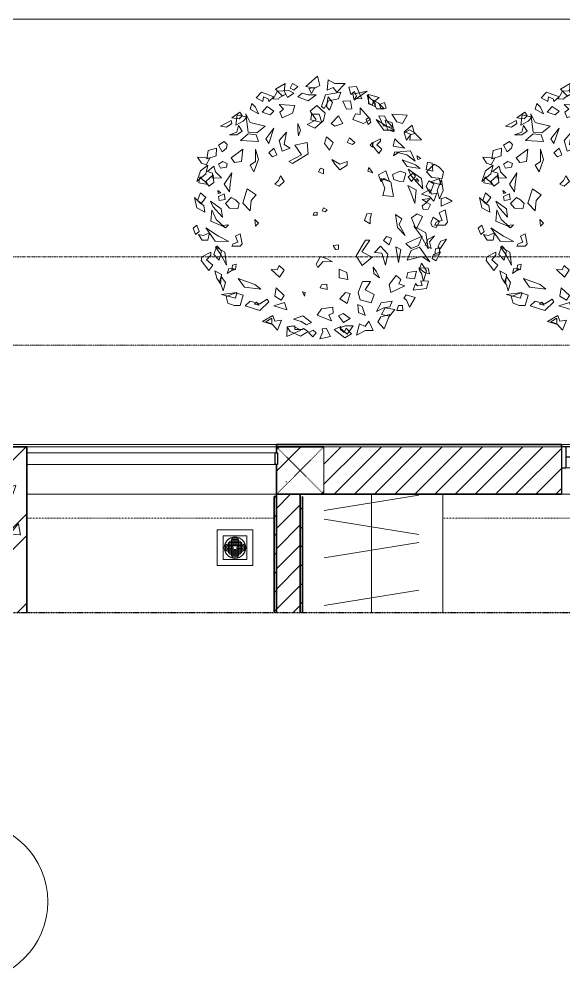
# Model space of a CAD drawing. Header units: millimetres. Extents: x 46079 to 131409, y 40831 to 60403.
# Drawn here: x 120411 to 122703, y 42284 to 46337 of the extents above; entities that cross this region are included whole.
import ezdxf

# ---------------------------------------------------------------- set-up
doc = ezdxf.new("R2010")
doc.units = ezdxf.units.MM
for name, pattern in [('Alignement de la ligne', [6.35, 3.175, -3.175]), ('Dash', [6, 3, -3]), ('Dash - Tight', [4.5, 3, -1.5]), ('Dash Dot 3_16_', [7.9375, 4.7625, -1.5875, 0, -1.5875]), ('Grid Line', [22.225, 12.7, -3.175, 3.175, -3.175]), ('Hidden', [7.14375, 4.7625, -2.38125])]:
    doc.linetypes.add(name, pattern=pattern)
for name, color, linetype, lineweight in [('0-2', 10, 'Continuous', 5), ('A-DETL-GENF-2', 92, 'Dash - Tight', 18), ('A-DETL-GENF-3', 92, 'Hidden', 25), ('A-FLOR-1', 250, 'Continuous', 18), ('A-FLOR-HRAL-1', 250, 'Continuous', 18), ('A-FLOR-HRAL-2', 10, 'Continuous', 25), ('A-GLAZ', 151, 'Continuous', 18), ('A-GLAZ-1', 151, 'Continuous', 25), ('A-WALL', 113, 'Continuous', 18), ('A-WALL-1', 113, 'Continuous', 35), ('A-WALL-2', 7, 'Continuous', 35), ('A-WALL-3', 250, 'Continuous', 18), ('A-WALL-PATT-1', 111, 'Continuous', 18), ('A-WALL-PATT-2', 9, 'Continuous', 18), ('A-WALL-PATT-3', 250, 'Continuous', 18), ('G-ANNO-SYMB-1', 111, 'Dash Dot 3_16_', 18), ('G-IMPT', 8, 'Continuous', 18), ('G-IMPT-3', 9, 'Alignement de la ligne', 18), ('I-FURN', 30, 'Continuous', 18), ('I-FURN-1', 250, 'Continuous', 18), ('I-FURN-2', 253, 'Continuous', 18), ('I-WALL-2', 7, 'Continuous', 35), ('L-PLNT-1', 253, 'Continuous', 18), ('M-EQPM', 50, 'Continuous', 18), ('M-EQPM-1', 250, 'Continuous', 18), ('M-EQPM-2', 9, 'Alignement de la ligne', 18), ('S-COLS', 52, 'Continuous', 18), ('S-COLS-1', 9, 'Continuous', 18), ('S-COLS-2', 7, 'Continuous', 35), ('S-COLS-3', 52, 'Dash', 18), ('S-COLS-4', 52, 'Continuous', 35), ('S-COLS-HDLN', 52, 'Dash', 18), ('S-GRID-1', 1, 'Grid Line', 9), ('S-GRID-IDEN', 1, 'Continuous', 9)]:
    doc.layers.add(name, color=color, linetype=linetype, lineweight=lineweight)
pattern_1 = [(45, (0, 0), (-39.774756, 39.774756), [])]
pattern_2 = [(50, (59240.8, 0), (546.5526, -47.8174), [57.15, -628.65]), (355, (59240.8, 0), (-105.7283, 573.17), [45.72, -502.92]), (100.451, (59286.33, -4), (440.8275, 525.35), [48.57, -534.27]), (46.184, (59240.8, 152.4), (813.2367, -126.1284), [85.725, -942.975]), (96.636, (59308.55, 141.9), (712.207, 742.283), [72.855, -801.405]), (351.184, (59240.8, 152.4), (712.215, 742.276), [68.58, -754.38]), (21, (59317, 114.3), (454.8433, -306.796), [57.15, -628.65]), (326, (59317, 114.3), (185.4063, 552.5638), [45.72, -502.92]), (71.451, (59354.9, 88.73), (640.2512, 245.764), [48.57, -534.27]), (37.5, (59240.78, 0), (9.26637, 253.66504), [5.029, -491.795, 5.029, -505.511, -504.825]), (37.5, (59240.78, 0), (9.26637, 253.66504), [-1007.364, 5.029, -499.796]), (7.5, (59240.78, 0), (200.4594, 300.5414), [5.029, -286.055, 5.029, -480.365, -192.405]), (7.5, (59240.78, 0), (200.4594, 300.5414), [-776.478, 5.029, -187.376]), (327.5, (59070.85, 0), (406.77284, -17.18643), [5.029, -185.471, 5.029, -589.331, -788.67]), (327.5, (59070.85, 0), (406.77284, -17.18643), [-784.86, 5.029, -783.641]), (317.5, (58994.65, 0), (444.388, 76.2803), [5.029, -242.621, 5.029, -389.687, -560.07]), (317.5, (58994.65, 0), (444.388, 76.2803), [-642.366, 5.029, -555.041]), (45, (59240.78, 0), (-188.5854, 188.5854), []), (45, (59240.78, 285.75), (-188.5854, 188.5854), [])]

# ---------------------------------------------------------------- blocks, each defined once
blk = doc.blocks.new('NCV_TKTC_KET CAU_rvt-3-TKCS_BỂ NƯỚC NGẦM - MẶT BẰNG NẮP BỂ')
at = {"layer": 'S-COLS-1'}
h = blk.add_hatch(dxfattribs=at)
h.set_pattern_fill('FP_2', color=256, style=0, pattern_type=2)
h.set_pattern_definition([(50, (0, 0), (546.5526, -47.8174), [57.15, -628.65]), (355, (0, 0), (-105.7283, 573.17), [45.72, -502.92]), (100.451, (45.55, -4), (440.8275, 525.35), [48.57, -534.27]), (46.184, (0, 152.4), (813.2367, -126.1284), [85.725, -942.975]), (96.636, (67.8, 141.9), (712.207, 742.283), [72.855, -801.405]), (351.184, (0, 152.4), (712.215, 742.276), [68.58, -754.38]), (21, (76.2, 114.3), (454.8433, -306.796), [57.15, -628.65]), (326, (76.2, 114.3), (185.4063, 552.5638), [45.72, -502.92]), (71.451, (114.1, 88.73), (640.2512, 245.764), [48.57, -534.27]), (37.5, (0, 0), (9.26637, 253.66504), [25.146, -471.678, 25.146, -485.394, -504.825]), (37.5, (0, 0), (9.26637, 253.66504), [-1007.364, 25.146, -479.679]), (7.5, (0, 0), (200.4594, 300.5414), [25.146, -265.938, 25.146, -460.248, -192.405]), (7.5, (0, 0), (200.4594, 300.5414), [-776.478, 25.146, -167.259]), (327.5, (-169.93, 0), (406.77284, -17.18643), [25.146, -165.354, 25.146, -569.214, -788.67]), (327.5, (-169.93, 0), (406.77284, -17.18643), [-784.86, 25.146, -763.524]), (317.5, (-246.13, 0), (444.388, 76.2803), [25.146, -222.504, 25.146, -369.57, -560.07]), (317.5, (-246.13, 0), (444.388, 76.2803), [-642.366, 25.146, -534.924])])
h.paths.add_polyline_path([(61132.6, 43836.9), (61202.6, 43836.9), (61202.6, 44536.9), (60702.6, 44536.9), (60702.6, 43836.9), (61122.6, 43836.9)])
h.paths.add_polyline_path([(61122.6, 44462), (61122.6, 44512), (61132.6, 44512), (61132.6, 44462)])
h = blk.add_hatch(dxfattribs=at)
h.set_pattern_fill('FP_3', color=256, style=0, pattern_type=2)
h.set_pattern_definition([(45, (0, 0), (-188.5854, 188.5854), []), (45, (0, 285.75), (-188.5854, 188.5854), [])])
h.paths.add_polyline_path([(61132.6, 43836.9), (61202.6, 43836.9), (61202.6, 44536.9), (60702.6, 44536.9), (60702.6, 43836.9), (61122.6, 43836.9)])
h.paths.add_polyline_path([(61122.6, 44462), (61122.6, 44512), (61132.6, 44512), (61132.6, 44462)])
at = {"layer": 'S-COLS-2'}
for p, q in [((61202.6, 44536.9), (60702.6, 44536.9)), ((61202.6, 43836.9), (61202.6, 44536.9))]:
    blk.add_line(p, q, dxfattribs=at)
blk = doc.blocks.new('TU DO LV A - TU DO LV A-V21-TKCS_BỂ NƯỚC NGẦM - MẶT BẰNG NẮP BỂ')
at = {"layer": 'I-FURN'}
for p, q in [((0, 0), (500, 0)), ((0, -500), (0, 0)), ((4.3, -101), (68.9, -499)), ((169, -101), (104.4, -499)), ((202.5, -101), (267.1, -499)), ((404.3, -101), (468.9, -499)), ((0, -300), (500, -300))]:
    blk.add_line(p, q, dxfattribs=at)
at = {"layer": 'I-FURN-2'}
for p, q in [((0, 0), (500, 0)), ((0, -500), (0, 0))]:
    blk.add_line(p, q, dxfattribs=at)
blk = doc.blocks.new('THU NUOC - THU NUOC-461820-TKCS_BỂ NƯỚC NGẦM - MẶT BẰNG NẮP BỂ')
at = {"layer": 'M-EQPM-1'}
for p, q in [((-66.3, 70.6), (-66.3, -79.4)), ((83.7, 70.6), (-66.3, 70.6)), ((58.7, 45.6), (-41.3, 45.6)), ((-41.3, 45.6), (-41.3, -54.4)), ((58.7, -54.4), (58.7, 45.6)), ((83.7, -79.4), (83.7, 70.6)), ((-23.3, 10.8), (40.9, 10.8)), ((40.9, 4.8), (-23.3, 4.8)), ((-11, 23.3), (28.5, 23.3)), ((28.5, 17.3), (-11, 17.3)), ((-1.1, 35.6), (18.5, 35.6)), ((18.5, 29.6), (-1.1, 29.6)), ((-23.3, -1.2), (0.7, -1.2)), ((0.7, -7.2), (-23.3, -7.2)), ((-23.3, -13.6), (40.9, -13.6)), ((40.9, -19.6), (-23.3, -19.6)), ((-11, -26.1), (28.5, -26.1)), ((28.5, -32.1), (-11, -32.1)), ((-1.1, -38.5), (18.5, -38.5)), ((0.7, -1.2), (0.7, -7.2)), ((16.7, -1.2), (40.9, -1.2)), ((16.7, -7.2), (16.7, -1.2)), ((40.9, -7.2), (16.7, -7.2)), ((-66.3, -79.4), (83.7, -79.4)), ((-41.3, -54.4), (58.7, -54.4)), ((18.5, -44.5), (-1.1, -44.5))]:
    blk.add_line(p, q, dxfattribs=at)
for centre, radius, start, end in [((8.7, -4.4), 45, 0, 180), ((8.7, -4.4), 45, 0, 180), ((-23.3, 7.8), 3, 90, 270), ((-11, 20.3), 3, 90, 270), ((-1.1, 32.6), 3, 90, 270), ((18.5, 32.6), 3, 270, 90), ((28.5, 20.3), 3, 270, 90), ((40.9, 7.8), 3, 270, 90), ((8.7, -4.4), 45, 180, 360), ((8.7, -4.4), 45, 180, 360), ((-23.3, -4.2), 3, 90, 270), ((-23.3, -16.6), 3, 90, 270), ((-11, -29.1), 3, 90, 270), ((-1.1, -41.5), 3, 90, 270), ((18.5, -41.5), 3, 270, 90), ((28.5, -29.1), 3, 270, 90), ((40.9, -4.2), 3, 270, 90), ((40.9, -16.6), 3, 270, 90)]:
    blk.add_arc(centre, radius, start, end, dxfattribs=at)
blk = doc.blocks.new('Railing - 50 x 10mm-457210-TKCS_BỂ NƯỚC NGẦM - MẶT BẰNG NẮP BỂ')
at = {"layer": 'A-FLOR-HRAL-2'}
for p, q in [((25, 5), (-25, 5)), ((-25, 5), (-25, -5)), ((25, -5), (25, 5)), ((-25, -5), (25, -5))]:
    blk.add_line(p, q, dxfattribs=at)
blk = doc.blocks.new('Railing - Railing-1033686-TKCS_BỂ NƯỚC NGẦM - MẶT BẰNG NẮP BỂ')
at = {"layer": 'A-FLOR-HRAL-1'}
for p, q in [((39339.1, 35251.3), (38294.1, 35251.3)), ((38294.1, 35201.3), (39339.1, 35201.3))]:
    blk.add_line(p, q, dxfattribs=at)
at = {"extrusion": (0, 0, -1), "zscale": -1, "rotation": 270}
for p in [(-38219.1, 35226.3), (-39344.1, 35226.3)]:
    blk.add_blockref('Railing - 50 x 10mm-457210-TKCS_BỂ NƯỚC NGẦM - MẶT BẰNG NẮP BỂ', p, dxfattribs=at)
blk = doc.blocks.new('NCV_TKTC_TANG 1_rvt-3-TKCS_BỂ NƯỚC NGẦM - MẶT BẰNG NẮP BỂ')
at = {"layer": 'A-WALL-PATT-2'}
h = blk.add_hatch(dxfattribs=at)
h.set_pattern_fill('FP_1', color=256, style=0, pattern_type=2)
h.set_pattern_definition([(45, (0, 0), (-42.426407, 42.426407), [])])
h.paths.add_polyline_path([(62252.6, 43836.9), (62352.6, 43836.9), (62352.6, 44336.9), (62252.6, 44336.9)])
at = {"layer": 'A-WALL-PATT-3'}
h = blk.add_hatch(dxfattribs=at)
h.set_pattern_fill('FP_7', color=256, style=0, pattern_type=2)
h.set_pattern_definition(pattern_1)
h.paths.add_polyline_path([(62242.6, 43836.9), (62252.6, 43836.9), (62252.6, 44326.9), (62242.6, 44326.9)])
h = blk.add_hatch(dxfattribs=at)
h.set_pattern_fill('FP_7', color=256, style=0, pattern_type=2)
h.set_pattern_definition(pattern_1)
h.paths.add_polyline_path([(62360.9, 43836.9), (62362.6, 43836.9), (62362.6, 44336.9), (62352.6, 44336.9), (62352.6, 43836.9)])
at = {"layer": 'A-FLOR-1'}
blk.add_line((65852.6, 44336.9), (62952.6, 44336.9), dxfattribs=at)
at = {"layer": 'A-WALL-2'}
for p, q in [((62252.6, 44336.9), (62252.6, 43836.9)), ((62352.6, 44336.9), (62252.6, 44336.9)), ((62352.6, 43836.9), (62352.6, 44336.9))]:
    blk.add_line(p, q, dxfattribs=at)
at = {"layer": 'A-WALL-3'}
for p, q in [((61202.6, 44536.9), (62252.2, 44536.9)), ((62252.2, 44512), (62252.2, 44536.9)), ((62252.2, 44336.9), (62252.2, 44462)), ((62252.2, 44336.9), (61202.6, 44336.9))]:
    blk.add_line(p, q, dxfattribs=at)
at = {"layer": 'I-WALL-2'}
for p, q in [((62242.6, 44326.9), (62242.6, 43836.9)), ((62252.6, 44326.9), (62242.6, 44326.9)), ((62252.6, 43836.9), (62252.6, 44326.9)), ((62362.6, 44336.9), (62352.6, 44336.9)), ((62352.6, 44336.9), (62352.6, 43836.9)), ((62362.6, 43836.9), (62362.6, 44326.9))]:
    blk.add_line(p, q, dxfattribs=at)
at = {"layer": 'A-FLOR-HRAL-1'}
blk.add_blockref('Railing - Railing-1033686-TKCS_BỂ NƯỚC NGẦM - MẶT BẰNG NẮP BỂ', (22908.5, 9260.7), dxfattribs=at)
at = {"layer": 'I-FURN-1', "rotation": 270.0000000000002}
blk.add_blockref('TU DO LV A - TU DO LV A-V21-TKCS_BỂ NƯỚC NGẦM - MẶT BẰNG NẮP BỂ', (62952.6, 44336.9), dxfattribs=at)
at = {"layer": 'M-EQPM-1', "rotation": 270.0000000000002}
blk.add_blockref('THU NUOC - THU NUOC-461820-TKCS_BỂ NƯỚC NGẦM - MẶT BẰNG NẮP BỂ', (62082.6, 44120.7), dxfattribs=at)
blk = doc.blocks.new('1_FAMILY RVT - W01-WxH 1400x1400xmm-V18-TKCS_BỂ NƯỚC NGẦM - MẶT BẰNG NẮP BỂ')
at = {"layer": 'A-GLAZ'}
for p, q in [((248.4, 172.39), (299.2, 197.79)), ((248.4, 172.39), (299.2, 146.99)), ((248.4, 172.39), (451.6, 172.39)), ((700, 96.19), (-700, 96.19)), ((-636.5, 96.19), (-22.225, 96.19)), ((22.225, 96.19), (680.95, 96.19)), ((-680.95, 7.29), (-22.225, 7.29)), ((22.225, 7.29), (636.5, 7.29)), ((-700, -103.81), (700, -103.81))]:
    blk.add_line(p, q, dxfattribs=at)
at = {"layer": 'A-GLAZ-1'}
for p, q in [((-700, 96.19), (-700, -103.81)), ((-700, 96.19), (-636.5, 96.19)), ((-680.95, 96.19), (-680.95, 7.29)), ((-636.5, 96.19), (-636.5, 51.74)), ((-22.225, 7.29), (-22.225, 96.19)), ((-22.225, 96.19), (22.225, 96.19)), ((22.225, 96.19), (22.225, 7.29)), ((680.95, 96.19), (700, 96.19)), ((680.95, 96.19), (680.95, 7.29)), ((700, -103.81), (700, 96.19)), ((-636.5, 51.74), (-680.95, 51.74)), ((-636.5, 73.965), (-22.225, 73.965)), ((22.225, 51.74), (-22.225, 51.74)), ((636.5, 51.74), (636.5, 7.29)), ((680.95, 51.74), (636.5, 51.74)), ((-700, 7.29), (-680.95, 7.29)), ((-22.225, 7.29), (22.225, 7.29)), ((22.225, 29.515), (636.5, 29.515)), ((636.5, 7.29), (700, 7.29))]:
    blk.add_line(p, q, dxfattribs=at)
blk = doc.blocks.new('TKTC_XREF_251221_MB TANG 1 - TKTC_XREF_260130_MB TANG 1_dwg_THU NUOC - THU NUOC-444531-TKCS_MB TẦNG 1-4202124-TKCS_BỂ NƯỚC NGẦM - MẶT BẰNG NẮP BỂ')
at = {"layer": 'M-EQPM'}
for p, q in [((-23.3, 10.8), (40.9, 10.8)), ((40.9, 4.8), (-23.3, 4.8)), ((-11, 23.3), (28.5, 23.3)), ((28.5, 17.3), (-11, 17.3)), ((-1.1, 35.6), (18.5, 35.6)), ((18.5, 29.6), (-1.1, 29.6)), ((-23.3, -13.6), (40.9, -13.6)), ((40.9, -19.6), (-23.3, -19.6)), ((-11, -26.1), (28.5, -26.1)), ((28.5, -32.1), (-11, -32.1)), ((-1.1, -38.5), (18.5, -38.5)), ((18.5, -44.5), (-1.1, -44.5))]:
    blk.add_line(p, q, dxfattribs=at)
at = {"layer": 'M-EQPM', "flags": 128}
for points in [[(83.7, -79.4), (83.7, 70.6), (-66.3, 70.6), (-66.3, -79.4)], [(58.7, -54.4), (58.7, 45.6), (-41.3, 45.6), (-41.3, -54.4)]]:
    blk.add_lwpolyline(points, close=True, dxfattribs=at)
for points in [[(-23.3, -1.2), (0.7, -1.2), (0.7, -7.2), (-23.3, -7.2)], [(40.9, -7.2), (16.7, -7.2), (16.7, -1.2), (40.9, -1.2)]]:
    blk.add_lwpolyline(points, dxfattribs=at)
at = {"layer": 'M-EQPM'}
for centre, radius, start, end in [((8.7, -4.4), 45, 360, 180), ((8.7, -4.4), 45, 360, 180), ((-23.3, 7.8), 3, 90, 270), ((-11, 20.3), 3, 90, 270), ((-1.1, 32.6), 3, 90, 270), ((18.5, 32.6), 3, 270, 90), ((28.5, 20.3), 3, 270, 90), ((40.9, 7.8), 3, 270, 90), ((8.7, -4.4), 45, 180, 360), ((8.7, -4.4), 45, 180, 360), ((-23.3, -4.2), 3, 90, 270), ((-23.3, -16.6), 3, 90, 270), ((-11, -29.1), 3, 90, 270), ((-1.1, -41.5), 3, 90, 270), ((18.5, -41.5), 3, 270, 90), ((28.5, -29.1), 3, 270, 90), ((40.9, -4.2), 3, 270, 90), ((40.9, -16.6), 3, 270, 90)]:
    blk.add_arc(centre, radius, start, end, dxfattribs=at)
blk = doc.blocks.new('TKTC_XREF_251221_MB TANG 1 - TKTC_XREF_260130_MB TANG 1_dwg-4202109-TKCS_BỂ NƯỚC NGẦM - MẶT BẰNG NẮP BỂ')
at = {"layer": 'G-IMPT'}
for p, q in [((-141949.1, -357507.9), (-141939.1, -357507.9)), ((-141939.1, -357507.9), (-141939.1, -357509.7))]:
    blk.add_line(p, q, dxfattribs=at)
at = {"extrusion": (0, 0, -1), "zscale": -1}
blk.add_blockref('TKTC_XREF_251221_MB TANG 1 - TKTC_XREF_260130_MB TANG 1_dwg_THU NUOC - THU NUOC-444531-TKCS_MB TẦNG 1-4202124-TKCS_BỂ NƯỚC NGẦM - MẶT BẰNG NẮP BỂ', (141064.8, -357230.3), dxfattribs=at)
blk = doc.blocks.new('TKTC_XREF_251221_MB TANG 1 - TKTC_XREF_251221_MB TANG 1-2038492-TKCS_BỂ NƯỚC NGẦM - MẶT BẰNG NẮP BỂ')
blk.add_blockref('TKTC_XREF_251221_MB TANG 1 - TKTC_XREF_260130_MB TANG 1_dwg-4202109-TKCS_BỂ NƯỚC NGẦM - MẶT BẰNG NẮP BỂ', (169499.1, 384109.7))
blk = doc.blocks.new('CAY BACH TRINH - CAY BACH TRINH_dwg-2249800-TKCS_BỂ NƯỚC NGẦM - MẶT BẰNG NẮP BỂ')
at = {"layer": 'G-IMPT', "flags": 128}
for points in [[(-357, 1653), (-250, 1541), (-201, 1603), (-123, 1566), (-133, 1703), (-220, 1653)], [(7, 1749), (-25, 1628), (43, 1591), (160, 1616)], [(335, 1653), (267, 1616), (316, 1566), (365, 1591)], [(423, 1516), (443, 1553), (433, 1653), (560, 1578), (472, 1491)], [(-477, 1437), (-459, 1512), (-646, 1555)], [(-578, 1452), (-505, 1613), (-404, 1608), (-431, 1511), (-482, 1548), (-505, 1489), (-486, 1456)], [(-83, 1327), (-48, 1351), (-99, 1506), (-301, 1542), (-270, 1454), (-140, 1428)], [(23, 1503), (131, 1428), (267, 1478), (209, 1528), (131, 1503)], [(121, 1587), (40, 1602), (86, 1521)], [(533, 1553), (590, 1452), (520, 1446), (509, 1467), (423, 1512), (399, 1468), (319, 1525), (383, 1562)], [(579, 1478), (745, 1541), (813, 1466), (725, 1416), (716, 1478), (657, 1453), (647, 1416)], [(-874, 1403), (-896, 1328), (-826, 1327), (-809, 1379)], [(-870, 1320), (-769, 1323), (-719, 1438), (-798, 1395)], [(-715, 1368), (-728, 1408), (-805, 1472), (-663, 1508), (-663, 1385)], [(-648, 1504), (-672, 1392), (-758, 1347), (-746, 1419), (-706, 1444)], [(-428, 1425), (-446, 1319), (-376, 1318), (-327, 1420)], [(-133, 1478), (-191, 1403), (-152, 1303), (-113, 1353)], [(-556, 1333), (-692, 1179), (-600, 1129), (-460, 1181), (-492, 1255), (-553, 1247)], [(14, 1366), (-94, 1266), (-74, 1166), (43, 1066), (140, 1116), (23, 1178), (101, 1291)], [(511, 1378), (306, 1366), (335, 1266), (472, 1203), (501, 1278), (452, 1316)], [(667, 1353), (579, 1291), (628, 1241), (735, 1278)], [(871, 1391), (823, 1341), (784, 1253), (891, 1316)], [(1027, 1278), (998, 1228), (1037, 1191), (1135, 1203)], [(-1174, 1238), (-1112, 1130), (-1037, 1152), (-972, 1252)], [(-766, 1181), (-866, 1042), (-1009, 1038), (-900, 1094)], [(-996, 1019), (-915, 1047), (-883, 1171), (-978, 1137)], [(-989, 1076), (-860, 1099), (-799, 1231), (-876, 1225), (-913, 1152)], [(-697, 1145), (-671, 1210), (-634, 1180), (-660, 1114)], [(-269, 1228), (-328, 1128), (-220, 1091), (-172, 1128)], [(-50, 1140), (92, 1178), (86, 1252), (-14, 1249)], [(696, 1091), (891, 1141), (949, 1253), (920, 1016), (803, 1003)], [(1064, 1244), (1080, 1108), (985, 1158), (937, 1212)], [(1144, 1166), (1135, 1128), (1203, 1078), (1281, 1091)], [(-1364, 914), (-1208, 910), (-1218, 988), (-1136, 1017), (-1240, 1107), (-1267, 1010)], [(-1164, 910), (-1135, 1007), (-1204, 1044), (-1282, 1000), (-1216, 980)], [(267, 1128), (228, 1041), (257, 966), (267, 1041)], [(413, 1016), (443, 853), (365, 803), (472, 766), (511, 903)], [(647, 866), (579, 1066), (686, 928)], [(1047, 1103), (998, 1028), (1066, 978), (1164, 978), (1066, 1016)], [(-1010, 928), (-1137, 803), (-990, 828)], [(-840, 791), (-799, 735), (-718, 839), (-724, 876), (-821, 927), (-821, 894), (-775, 847)], [(-415, 941), (-483, 878), (-454, 853), (-386, 878)], [(-113, 953), (-201, 878), (-152, 778), (-84, 866)], [(813, 978), (784, 891), (1018, 903), (920, 991)], [(1261, 753), (1203, 803), (1193, 853), (1232, 891), (1310, 841)], [(-1279, 631), (-1217, 768), (-1027, 752), (-1169, 714)], [(-717, 878), (-717, 816), (-688, 841)], [(140, 878), (131, 728), (335, 603), (384, 628), (218, 716), (306, 841)], [(579, 803), (540, 716), (599, 691), (647, 741)], [(823, 791), (784, 653), (842, 491), (891, 578), (823, 628)], [(988, 791), (1008, 628), (1096, 616), (1144, 678)], [(1339, 702), (1463, 665), (1444, 774), (1337, 802)], [(-1302, 703), (-1351, 666), (-1312, 653)], [(-1109, 650), (-1174, 560), (-1345, 537), (-1285, 585)], [(-993, 702), (-1009, 756), (-1064, 751)], [(-220, 591), (-289, 516), (-386, 578), (-386, 628), (-289, 591), (-181, 653)], [(1422, 673), (1471, 586), (1531, 604), (1583, 684)], [(-1595, 553), (-1527, 591), (-1429, 491), (-1497, 416), (-1634, 403), (-1653, 491)], [(-1424, 524), (-1440, 618), (-1501, 607), (-1513, 501)], [(-1380, 266), (-1361, 403), (-1185, 528), (-1224, 441)], [(-721, 477), (-654, 499), (-671, 550)], [(-74, 528), (-35, 541), (-6, 491), (-74, 466)], [(1310, 591), (1252, 628), (1193, 603), (1203, 553), (1281, 541)], [(1270, 413), (1394, 410), (1386, 473), (1452, 496), (1368, 568), (1347, 490)], [(1447, 578), (1476, 466), (1593, 366), (1544, 503)], [(-1597, 135), (-1570, 248), (-1626, 391), (-1648, 247)], [(-1619, 320), (-1482, 361), (-1595, 398)], [(-1328, 370), (-1279, 378), (-1302, 402)], [(-1283, 435), (-1251, 475), (-1188, 428), (-1232, 366)], [(-1065, 367), (-1127, 366), (-1158, 473), (-1082, 500), (-981, 458), (-1000, 389)], [(-855, 181), (-881, 279), (-825, 405), (-958, 362), (-994, 169)], [(-942, 366), (-893, 503), (-795, 453), (-825, 366), (-873, 403)], [(491, 441), (443, 366), (511, 303), (569, 328), (521, 378)], [(1135, 478), (1232, 328), (1164, 228), (1154, 328)], [(1378, 453), (1369, 353), (1437, 303), (1476, 366)], [(1553, 425), (1451, 325), (1568, 345)], [(-1363, 198), (-1471, 259), (-1494, 200), (-1562, 210), (-1523, 107), (-1467, 166)], [(-1478, 213), (-1422, 297), (-1459, 373), (-1523, 336)], [(-1274, 77), (-1290, 255), (-1183, 312), (-1221, 219)], [(813, 191), (881, 116), (891, -22), (988, 78), (930, 266)], [(-1619, 40), (-1622, 139), (-1683, 152), (-1767, 105)], [(-1478, 141), (-1429, 91), (-1371, 128)], [(1085, 125), (1140, 155), (1218, 75), (1163, 15), (1054, 5), (1038, 75)], [(1310, 166), (1300, 116), (1222, 128), (1232, 203)], [(1319, 245), (1280, 215), (1311, 205)], [(1476, 153), (1534, 78), (1583, 116), (1544, 216)], [(1624, 156), (1594, 16), (1487, -41), (1502, 50), (1551, 81)], [(-1482, 60), (-1448, -1), (-1384, -6), (-1369, 43), (-1433, 90)], [(-74, 16), (-123, -9), (-94, -34), (-55, -22)], [(1256, -105), (1272, 5), (1412, 105), (1381, 35)], [(-1595, -47), (-1673, -9), (-1702, -172), (-1673, -209), (-1536, -209), (-1556, -172), (-1634, -147)], [(-1515, -106), (-1486, -178), (-1501, -227), (-1553, -242), (-1599, -161)], [(-1291, -267), (-1232, -115), (-1304, -62), (-1376, -95)], [(-1145, -345), (-1046, -242), (-1021, -71), (-1105, -125), (-1069, -201)], [(-688, -191), (-610, -147), (-641, -60), (-704, -55), (-685, -122)], [(11, -79), (65, -80), (51, -44), (11, -37)], [(1398, -9), (1408, -159), (1232, -234), (1339, -134)], [(-1449, -521), (-1419, -309), (-1263, -222), (-1351, -346)], [(832, -134), (784, -184), (823, -222)], [(1477, -247), (1352, -421), (1173, -426), (1309, -356)], [(1179, -205), (1218, -245), (1264, -215)], [(1563, -293), (1595, -211), (1641, -250), (1609, -331)], [(-1489, -516), (-1411, -473), (-1448, -396), (-1534, -351), (-1465, -430)], [(-1224, -515), (-1157, -451), (-1369, -353), (-1324, -476)], [(-935, -470), (-860, -411), (-900, -361), (-966, -383)], [(1085, -355), (1023, -325), (999, -455), (1023, -485), (1132, -485), (1116, -455), (1054, -435)], [(1427, -309), (1447, -409), (1525, -409), (1573, -334), (1505, -346)], [(-1604, -526), (-1578, -497), (-1615, -421), (-1690, -396)], [(-1173, -669), (-1368, -622), (-1473, -694), (-1336, -498), (-1227, -542)], [(-1024, -493), (-1058, -702), (-1088, -530)], [(-888, -735), (-838, -578), (-745, -570), (-823, -487), (-921, -590)], [(-582, -741), (-504, -613), (-626, -407), (-681, -406), (-575, -561), (-711, -631)], [(-229, -532), (-269, -525), (-272, -467), (-200, -477)], [(1202, -735), (1225, -565), (1350, -495), (1280, -595)], [(1330, -484), (1271, -546), (1300, -671), (1369, -596)], [(-1553, -680), (-1504, -649), (-1521, -598), (-1613, -563)], [(-1546, -521), (-1536, -609), (-1595, -596), (-1604, -509)], [(-129, -656), (-34, -622), (23, -722), (0, -767), (-69, -688), (-193, -693)], [(1384, -736), (1435, -805), (1537, -675), (1529, -628), (1408, -565), (1408, -607), (1465, -665)], [(-1390, -946), (-1429, -809), (-1361, -709), (-1332, -796), (-1361, -846)], [(614, -795), (506, -893), (444, -803), (510, -740), (536, -796)], [(1124, -735), (1132, -805), (1085, -795), (1077, -725)], [(-1468, -852), (-1402, -831), (-1326, -772), (-1450, -777)], [(-1270, -915), (-1163, -901), (-1183, -834), (-1295, -817)], [(-1144, -1010), (-957, -1095), (-936, -993), (-1027, -873), (-1088, -926), (-1063, -982)], [(-811, -903), (-736, -844), (-727, -764), (-770, -826)], [(-393, -926), (-281, -901), (-277, -790), (-378, -835)], [(1193, -846), (1173, -780), (1104, -785)], [(1249, -1075), (1218, -965), (1272, -885), (1295, -955), (1272, -995)], [(1359, -809), (1271, -859), (1281, -984), (1330, -909)], [(-1251, -1066), (-1426, -1044), (-1452, -946), (-1351, -943), (-1371, -1002), (-1308, -1008), (-1282, -979)], [(-698, -1231), (-557, -1193), (-527, -1096), (-584, -953), (-693, -951), (-619, -1061), (-741, -1124)], [(-120, -1056), (-31, -1033), (-45, -997), (-117, -988)], [(1048, -911), (967, -1024), (753, -1052), (829, -993)], [(-1130, -1172), (-1165, -1196), (-1203, -1289), (-1280, -1164), (-1162, -1128)], [(-384, -1242), (-286, -1181), (-363, -1098), (-424, -1108)], [(176, -1143), (205, -1087), (168, -1096)], [(550, -1034), (443, -1134), (482, -1196), (569, -1146)], [(1103, -1266), (1025, -1267), (986, -1133), (1081, -1099), (1208, -1151), (1184, -1238)], [(1066, -1096), (1086, -1171), (1271, -1121)], [(-1117, -1335), (-1039, -1334), (-1059, -1267), (-1114, -1266)], [(-771, -1348), (-831, -1232), (-975, -1212), (-947, -1284), (-866, -1298)], [(-622, -1399), (-535, -1360), (-523, -1254), (-580, -1280)], [(411, -1324), (581, -1272), (441, -1226)], [(667, -1184), (647, -1221), (764, -1334), (959, -1271), (891, -1209), (764, -1246)], [(775, -1261), (835, -1251), (807, -1222)], [(-883, -1296), (-1010, -1321), (-942, -1409), (-834, -1384)], [(-872, -1573), (-787, -1482), (-829, -1416), (-944, -1384)], [(-336, -1491), (-270, -1405), (-332, -1372), (-423, -1439)], [(-180, -1469), (12, -1396), (-45, -1309), (-194, -1290), (-200, -1370), (-142, -1392)], [(-505, -1659), (-547, -1509), (-620, -1542), (-671, -1472), (-727, -1598), (-626, -1595)], [(323, -1445), (199, -1404), (83, -1492), (153, -1523), (221, -1476)], [(731, -1476), (595, -1400), (567, -1474), (481, -1461), (531, -1590), (600, -1516)], [(608, -1509), (686, -1484), (608, -1434)], [(-386, -1646), (-464, -1534), (-357, -1534), (-289, -1559)], [(-215, -1584), (-355, -1693), (-443, -1641), (-373, -1567), (-346, -1624), (-297, -1583), (-299, -1545)], [(-55, -1574), (-63, -1616), (-24, -1708), (-167, -1674), (-109, -1565)], [(69, -1680), (123, -1624), (62, -1590), (23, -1629)], [(228, -1671), (131, -1609), (189, -1571), (209, -1584), (306, -1584), (306, -1534), (404, -1546), (365, -1609)], [(411, -1674), (406, -1550), (330, -1534), (226, -1592)]]:
    blk.add_lwpolyline(points, close=True, dxfattribs=at)
blk = doc.blocks.new('CAY BACH TRINH - CAY BACH TRINH-2271498-TKCS_BỂ NƯỚC NGẦM - MẶT BẰNG NẮP BỂ')
at = {"extrusion": (0, 0, -1), "xscale": 0.3200000000000001, "yscale": 0.3200000000000001, "zscale": -0.3200000000000001, "rotation": 180}
blk.add_blockref('CAY BACH TRINH - CAY BACH TRINH_dwg-2249800-TKCS_BỂ NƯỚC NGẦM - MẶT BẰNG NẮP BỂ', (0, 0), dxfattribs=at)
blk = doc.blocks.new('TKTC_NAP THAM BE NUOC NGAM_260130 - TKTC_XREF_260130_NAP THAM BE NUOC NGAM_dwg-4013458-TKCS_BỂ NƯỚC NGẦM - MẶT BẰNG NẮP BỂ')
at = {"layer": 'G-IMPT-3'}
for p, q in [((-141959.1, 139814.7), (-140919.1, 139814.7)), ((-140209.1, 139814.7), (-137219.1, 139814.7))]:
    blk.add_line(p, q, dxfattribs=at)
blk = doc.blocks.new('TKTC_NAP THAM BE NUOC NGAM_260130 - NẮP THĂM BỂ NƯỚC NGẦM-2336355-TKCS_BỂ NƯỚC NGẦM - MẶT BẰNG NẮP BỂ')
blk.add_blockref('TKTC_NAP THAM BE NUOC NGAM_260130 - TKTC_XREF_260130_NAP THAM BE NUOC NGAM_dwg-4013458-TKCS_BỂ NƯỚC NGẦM - MẶT BẰNG NẮP BỂ', (150009, -139814.7))
blk = doc.blocks.new('G1_SOF - BO TRU - 200x200-3050151-TKCS_BỂ NƯỚC NGẦM - MẶT BẰNG NẮP BỂ')
at = {"layer": 'S-COLS-HDLN'}
for p, q in [((-100, 100), (100, -100)), ((100, 100), (-100, -100))]:
    blk.add_line(p, q, dxfattribs=at)
blk = doc.blocks.new('BORDER VIEW - BORDER VIEW-2143926-TKCS_BỂ NƯỚC NGẦM - MẶT BẰNG NẮP BỂ')
at = {"layer": 'A-DETL-GENF-3'}
blk.add_line((20350, 0), (150, 0), dxfattribs=at)
blk = doc.blocks.new('Grid - M_Grid Head - Circle-353313-TKCS_BỂ NƯỚC NGẦM - MẶT BẰNG NẮP BỂ')
at = {"layer": 'S-GRID-IDEN'}
blk.add_circle((0, 0), 4.5, dxfattribs=at)

msp = doc.modelspace()

# ---------------------------------------------------------------- hatches: boundary and pattern name
at = {"layer": 'A-WALL-PATT-1'}
h = msp.add_hatch(dxfattribs=at)
h.set_pattern_fill('FP_1', color=256, style=0, pattern_type=2)
h.set_pattern_definition([(45, (59240.78, 0), (-42.426407, 42.426407), [])])
h.paths.add_polyline_path([(125089.6, 44337.4), (125093.3, 44337.4), (125093.3, 44536.9), (124093.3, 44536.9), (124093.3, 44337.4), (124761.5, 44337.4)])
h.paths.add_polyline_path([(121693.4, 44337.4), (122693.3, 44337.4), (122693.3, 44536.9), (121693.4, 44536.9)])
at = {"layer": 'S-COLS-1'}
h = msp.add_hatch(dxfattribs=at)
h.set_pattern_fill('FP_6', color=256, style=0, pattern_type=2)
h.set_pattern_definition(pattern_2)
h.paths.add_polyline_path([(121693.4, 44336.9), (121693.4, 44536.9), (121493.4, 44536.9), (121493.4, 44512), (121498.3, 44512), (121498.3, 44462), (121493.4, 44462), (121493.4, 44336.9)])
h = msp.add_hatch(dxfattribs=at)
h.set_pattern_fill('FP_6', color=256, style=0, pattern_type=2)
h.set_pattern_definition(pattern_2)
h.paths.add_polyline_path([(121693.4, 44336.9), (121693.4, 44536.9), (121493.4, 44536.9), (121493.4, 44512), (121498.3, 44512), (121498.3, 44462), (121493.4, 44462), (121493.4, 44336.9)])

# ---------------------------------------------------------------- linework, layer by layer
at = {"layer": 'A-WALL'}
for p, q in [((127593.3, 46337.4), (114693.3, 46337.4)), ((120378.3, 44546.9), (121493.3, 44546.9)), ((122693.3, 44546.9), (124093.3, 44546.9)), ((121493.3, 44536.9), (120443.3, 44536.9)), ((122693.3, 44536.9), (121693.4, 44536.9)), ((121693.4, 44536.9), (121693.4, 44337.4))]:
    msp.add_line(p, q, dxfattribs=at)
at = {"layer": 'A-WALL-1'}
for p, q in [((122693.3, 44546.9), (121493.3, 44546.9)), ((121493.3, 44546.9), (121493.3, 44536.9)), ((122693.3, 44537.4), (122693.3, 44546.9)), ((121493.3, 44536.9), (121693.4, 44536.9)), ((121693.4, 44337.4), (122693.3, 44337.4))]:
    msp.add_line(p, q, dxfattribs=at)
at = {"layer": 'G-ANNO-SYMB-1'}
msp.add_line((105498.6, 44964.4), (130322.3, 44964.4), dxfattribs=at)
at = {"layer": 'S-COLS'}
msp.add_line((121693.4, 44337.4), (121693.4, 44536.9), dxfattribs=at)
at = {"layer": 'S-COLS-4'}
for p, q in [((121693.4, 44536.9), (121493.4, 44536.9)), ((121493.4, 44536.9), (121493.4, 44512)), ((121493.4, 44462), (121493.4, 44336.9)), ((121493.4, 44336.9), (121693.4, 44336.9)), ((121693.4, 44336.9), (121693.4, 44337.4))]:
    msp.add_line(p, q, dxfattribs=at)
at = {"layer": 'S-GRID-1'}
for p, q in [((127479.4, 45336.9), (108127, 45336.9)), ((127479.4, 44536.9), (108127, 44536.9))]:
    msp.add_line(p, q, dxfattribs=at)

# ---------------------------------------------------------------- block references
at = {"layer": '0-2'}
for name in ['NCV_TKTC_TANG 1_rvt-3-TKCS_BỂ NƯỚC NGẦM - MẶT BẰNG NẮP BỂ', 'NCV_TKTC_KET CAU_rvt-3-TKCS_BỂ NƯỚC NGẦM - MẶT BẰNG NẮP BỂ']:
    msp.add_blockref(name, (59240.8, 0), dxfattribs=at)
at = {"layer": 'A-DETL-GENF-2'}
msp.add_blockref('BORDER VIEW - BORDER VIEW-2143926-TKCS_BỂ NƯỚC NGẦM - MẶT BẰNG NẮP BỂ', (107093.3, 43836.9), dxfattribs=at)
at = {"layer": 'A-GLAZ'}
msp.add_blockref('1_FAMILY RVT - W01-WxH 1400x1400xmm-V18-TKCS_BỂ NƯỚC NGẦM - MẶT BẰNG NẮP BỂ', (123393.3, 44441.2), dxfattribs=at)
at = {"layer": 'L-PLNT-1', "rotation": 180}
for p in [(121668.3, 45537.4), (122868.3, 45537.4)]:
    msp.add_blockref('CAY BACH TRINH - CAY BACH TRINH-2271498-TKCS_BỂ NƯỚC NGẦM - MẶT BẰNG NẮP BỂ', p, dxfattribs=at)
at = {"layer": 'M-EQPM'}
msp.add_blockref('TKTC_XREF_251221_MB TANG 1 - TKTC_XREF_251221_MB TANG 1-2038492-TKCS_BỂ NƯỚC NGẦM - MẶT BẰNG NẮP BỂ', (92893.3, 17236.9), dxfattribs=at)
at = {"layer": 'M-EQPM-2'}
msp.add_blockref('TKTC_NAP THAM BE NUOC NGAM_260130 - NẮP THĂM BỂ NƯỚC NGẦM-2336355-TKCS_BỂ NƯỚC NGẦM - MẶT BẰNG NẮP BỂ', (112393.4, 44236.9), dxfattribs=at)
at = {"layer": 'S-COLS-3'}
msp.add_blockref('G1_SOF - BO TRU - 200x200-3050151-TKCS_BỂ NƯỚC NGẦM - MẶT BẰNG NẮP BỂ', (121593.4, 44436.9), dxfattribs=at)
at = {"layer": 'S-GRID-IDEN', "xscale": 74.99999999999996, "yscale": 74.99999999999996, "zscale": 74.99999999999996}
msp.add_blockref('Grid - M_Grid Head - Circle-353313-TKCS_BỂ NƯỚC NGẦM - MẶT BẰNG NẮP BỂ', (120193.3, 42621.5), dxfattribs=at)

doc.saveas('drawing.dxf')
